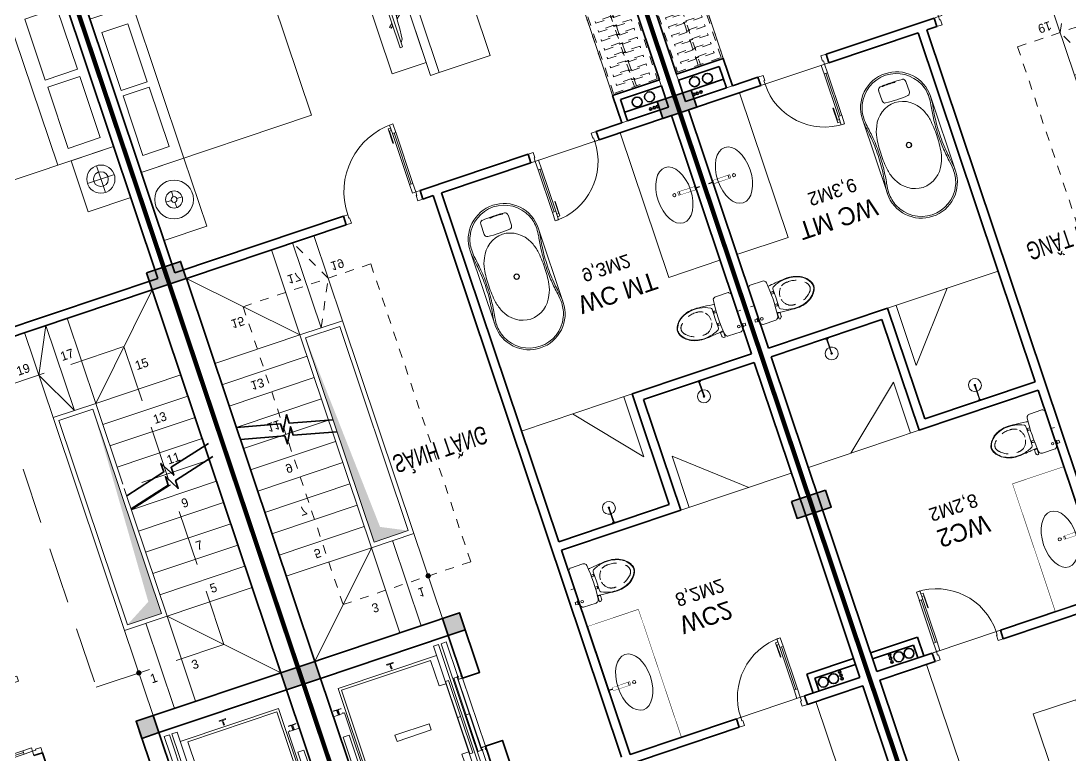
# Model space of a CAD drawing. Header units: metres. Extents: x 568332 to 569219, y 2065964 to 2066430.
# Drawn here: x 568532.88 to 568544.57, y 2066047.03 to 2066055.21 of the extents above; entities that cross this region are included whole.
import ezdxf

# ---------------------------------------------------------------- set-up
doc = ezdxf.new("R2010")
doc.units = ezdxf.units.M
for name, pattern in [('$AUDIT_BAD_LTYPE2', [0]), ('CENTER', [2, 1.25, -0.25, 0.25, -0.25]), ('HIDDEN', [0.375, 0.25, -0.125]), ('HIDDEN2', [0.1875, 0.125, -0.0625]), ('X-5M-G-MB PHONGNGU$0$HIDDEN2', [0.1875, 0.125, -0.0625]), ('xref-thap C (mb tang 32-2)$0$HIDDEN', [0.375, 0.25, -0.125])]:
    doc.linetypes.add(name, pattern=pattern)
doc.layers.get('0').update_dxf_attribs({"linetype": 'CONTINUOUS'})
doc.layers.get('DEFPOINTS').update_dxf_attribs({"linetype": 'CONTINUOUS'})
for name, color, linetype, lineweight in [('-CONCRETE', 1, 'CONTINUOUS', 35), ('-DIM', 9, 'CONTINUOUS', 13), ('-DOOR', 137, 'CONTINUOUS', 9), ('-FURNITURE', 46, 'CONTINUOUS', 9), ('-HATCH', 8, 'CONTINUOUS', 5), ('-KH', 143, 'CONTINUOUS', 13), ('-LINE1', 7, 'CONTINUOUS', 18), ('-LINE2', 252, 'CONTINUOUS', 9), ('-STEEL1', 1, 'CONTINUOUS', 35), ('-TEXT', 7, 'CONTINUOUS', 15), ('-WALL', 4, 'CONTINUOUS', 35), ('TEXT25', 2, 'CONTINUOUS', 13)]:
    doc.layers.add(name, color=color, linetype=linetype, lineweight=lineweight)
for name, color, linetype in [('-RANH GIOI LO DAT', 12, 'CONTINUOUS'), ('12. NET DIM', 252, 'CONTINUOUS'), ('ChiaLo', 128, 'CENTER')]:
    doc.layers.add(name, color=color, linetype=linetype)
doc.styles.add('SVN_AVO_thuong', font='')
doc.styles.add('T1', font='', dxfattribs={"height": 200})
doc.styles.get('SVN_AVO_thuong').set_extended_font_data('SVN-Avo')
doc.styles.get('T1').set_extended_font_data('VNgeometric Light')

# ---------------------------------------------------------------- blocks, each defined once
blk = doc.blocks.new('*U187')
at = {"linetype": 'X-5M-G-MB PHONGNGU$0$HIDDEN2'}
for points in [[(0, 600), (0, 0), (1636, 0), (1636, 600)], [(1616, 580), (1616, 20), (20, 20), (20, 580)], [(1616, 287), (1616, 313), (20, 313), (20, 287)], [(114, 319), (109, 319), (109, 280), (114, 280)], [(228, 319), (223, 319), (223, 280), (228, 280)], [(342, 319), (337, 319), (337, 280), (342, 280)], [(456, 319), (451, 319), (451, 280), (456, 280)], [(570, 319), (565, 319), (565, 280), (570, 280)], [(684, 319), (679, 319), (679, 280), (684, 280)], [(798, 319), (793, 319), (793, 280), (798, 280)], [(912, 319), (907, 319), (907, 280), (912, 280)], [(1026, 319), (1021, 319), (1021, 280), (1026, 280)], [(1140, 319), (1135, 319), (1135, 280), (1140, 280)], [(1254, 319), (1249, 319), (1249, 280), (1254, 280)], [(1368, 319), (1363, 319), (1363, 280), (1368, 280)], [(1482, 319), (1477, 319), (1477, 280), (1482, 280)], [(1596, 319), (1591, 319), (1591, 280), (1596, 280)]]:
    blk.add_lwpolyline(points, close=True, dxfattribs=at)
for points in [[(122, 313), (122, 515), (100, 515), (100, 313)], [(236, 313), (236, 515), (214, 515), (214, 313)], [(350, 313), (350, 515), (328, 515), (328, 313)], [(464, 313), (464, 515), (442, 515), (442, 313)], [(578, 313), (578, 515), (556, 515), (556, 313)], [(692, 313), (692, 515), (670, 515), (670, 313)], [(806, 313), (806, 515), (784, 515), (784, 313)], [(920, 313), (920, 515), (898, 515), (898, 313)], [(1034, 313), (1034, 515), (1012, 515), (1012, 313)], [(1148, 313), (1148, 515), (1126, 515), (1126, 313)], [(1262, 313), (1262, 515), (1240, 515), (1240, 313)], [(1376, 313), (1376, 515), (1354, 515), (1354, 313)], [(1490, 313), (1490, 515), (1468, 515), (1468, 313)], [(1604, 313), (1604, 515), (1582, 515), (1582, 313)], [(100, 287), (100, 92), (122, 92), (122, 287)], [(214, 287), (214, 92), (236, 92), (236, 287)], [(328, 287), (328, 92), (350, 92), (350, 287)], [(442, 287), (442, 92), (464, 92), (464, 287)], [(556, 287), (556, 92), (578, 92), (578, 287)], [(670, 287), (670, 92), (692, 92), (692, 287)], [(784, 287), (784, 92), (806, 92), (806, 287)], [(898, 287), (898, 92), (920, 92), (920, 287)], [(1012, 287), (1012, 92), (1034, 92), (1034, 287)], [(1126, 287), (1126, 92), (1148, 92), (1148, 287)], [(1240, 287), (1240, 92), (1262, 92), (1262, 287)], [(1354, 287), (1354, 92), (1376, 92), (1376, 287)], [(1468, 287), (1468, 92), (1490, 92), (1490, 287)], [(1582, 287), (1582, 92), (1604, 92), (1604, 287)]]:
    blk.add_lwpolyline(points, dxfattribs=at)
blk = doc.blocks.new('1800X2000')
at = {"layer": '-FURNITURE'}
blk.add_line((325497, 17765), (325497, 19565), dxfattribs=at)
for points in [[(323997, 19565), (325997, 19565), (325997, 17765), (323997, 17765)], [(325613, 19391), (325919, 19391), (325919, 18691), (325613, 18691)], [(325613, 18630), (325919, 18630), (325919, 17947), (325613, 17947)]]:
    blk.add_lwpolyline(points, close=True, dxfattribs=at)
blk = doc.blocks.new('A$C18091ED7')
for p, q in [((0, -42), (0, 0)), ((146, -27), (179, -27)), ((146, -27), (146, -30)), ((146, -30), (166, -30)), ((153, -37), (146, -30)), ((152, 0), (152, -27)), ((152, 0), (179, 0)), ((153, -37), (166, -37)), ((153, -40), (153, -37)), ((153, -40), (178, -40)), ((153, -40), (178, -40)), ((153, -40), (153, -42)), ((185, -30), (166, -30)), ((178, -37), (166, -37)), ((185, -30), (178, -37)), ((178, -37), (178, -40)), ((178, -40), (178, -42)), ((179, 0), (179, -27)), ((179, -27), (185, -27)), ((185, -27), (185, -30)), ((-83, -267), (-83, -300)), ((-83, -278), (-83, -288)), ((-61, -290), (-83, -290)), ((-63, -265), (-81, -265)), ((-61, -267), (-61, -300)), ((61, -267), (61, -300)), ((61, -290), (83, -290)), ((63, -265), (81, -265)), ((83, -267), (83, -300)), ((83, -278), (83, -288)), ((165, -262), (165, -290)), ((168, -260), (228, -260)), ((168, -292), (207, -292)), ((231, -274), (231, -262))]:
    blk.add_line(p, q)
for points in [[(230, -219, -0.137407), (225, -235), (222, -241, -0.236081), (198, -255, -0.051961), (-198, -255, -0.236081), (-222, -241), (-225, -235, -0.137407), (-230, -219), (-230, -72, -0.198912), (-226, -63), (-209, -46, -0.198912), (-200, -42), (0, -42), (200, -42, -0.198912), (209, -46), (226, -63, -0.198912), (230, -72)], [(144, -619, -0.212405), (26, -734, -0.027685), (-1, -739, -0.022279), (-26, -734, -0.212405), (-144, -619, -0.142796), (-167, -428, -0.093005), (-128, -309, -0.256439), (-111, -300), (0, -300), (111, -300, -0.256439), (128, -309, -0.093005), (167, -428, -0.142796)]]:
    blk.add_lwpolyline(points, format="xyb", close=True)
at = {"linetype": 'xref-thap C (mb tang 32-2)$0$HIDDEN', "ltscale": 100}
blk.add_lwpolyline([(61, -669, -0.199031), (0, -699, -0.199031), (-61, -669, -0.218924), (-132, -478, -0.153791), (-112, -404, -0.236701), (0, -348, -0.236701), (112, -404, -0.153791), (132, -478, -0.218924)], format="xyb", close=True, dxfattribs=at)
blk.add_circle((166, -78), 13.9)
for centre, radius, start, end in [((-81, -267), 1.98, 90, 180), ((-63, -267), 1.98, 0, 90), ((63, -267), 1.98, 90, 180), ((81, -267), 1.98, 0, 90), ((168, -262), 2.47, 90, 180), ((168, -290), 2.47, 180, 270), ((207, -277), 15.5, 270, 306.4659), ((168, -225), 80.1, 306.4659, 320.3123), ((228, -274), 2.47, 320.3123, 0)]:
    blk.add_arc(centre, radius, start, end)
for points in [[(-156, -259), (-157, -267), (-164, -328), (-169, -385), (-184, -528), (-136, -679), (-50, -735), (-20, -741), (0, -744)], [(156, -259), (157, -267), (164, -328), (169, -385), (184, -528), (136, -679), (50, -735), (20, -741), (0, -744)]]:
    blk.add_open_spline(points, degree=3, knots=[130.613938, 130.613938, 130.613938, 130.613938, 152.852109, 311.129351, 417.703951, 561.383393, 697.692632, 710.812262, 710.812262, 710.812262, 710.812262])
blk = doc.blocks.new('shower')
for points in [[(180919, -32316), (180912, -32316), (180912, -32147), (180919, -32147)], [(180929, -32327), (180902, -32327), (180902, -32316), (180929, -32316)]]:
    blk.add_lwpolyline(points, close=True)
for radius, start, end in [(72, 272.7907, 267.2093), (8.35, 294.8355, 245.1645)]:
    blk.add_arc((180916, -32147), radius, start, end)
blk = doc.blocks.new('Sink_Cicle')
blk.add_lwpolyline([(17, -50), (-17, -50), (-18, -252), (17, -252)], close=True)
blk.add_circle((0, -300), 17.5)
at = {"layer": 'DEFPOINTS'}
blk.add_line((0, -100), (0, 0), dxfattribs=at)
blk.add_wipeout([(17, -50), (-17, -50), (-18, -252), (17, -252)])
at = {"layer": '-FURNITURE', "linetype": 'Continuous'}
blk.add_ellipse((0, -300), major_axis=(-325, 0), ratio=0.584615, dxfattribs=at)
blk.add_line((-18, -237), (17, -237))
blk = doc.blocks.new('*U185')
at = {"ltscale": 300}
blk.add_lwpolyline([(0, 0), (1500, 0), (1500, -600), (0, -600)], close=True, dxfattribs=at)
blk.add_wipeout([(0, 0), (1500, 0), (1500, -600), (0, -600)], dxfattribs=at)
blk.add_blockref('Sink_Cicle', (750, 0), dxfattribs=at)
blk = doc.blocks.new('XR.MB.LM123$0$tvi 1')
blk.add_lwpolyline([(29, 0), (29, -1000), (0, -1000), (0, 0)], close=True)
for points in [[(29, -50), (52, -81)], [(-24, -236), (-39, -252)], [(0, -285), (-39, -252)], [(0, -256), (-24, -236)], [(70, -315), (111, -350), (111, -650), (70, -685)], [(89, -446), (89, -360), (71, -345)], [(89, -446), (73, -446)], [(89, -554), (89, -640), (71, -655)], [(89, -554), (73, -554)], [(0, -715), (-39, -748)], [(-24, -764), (-39, -748)], [(0, -744), (-24, -764)], [(29, -950), (52, -919)]]:
    blk.add_lwpolyline(points)
blk.add_arc((-4025, -500), 4099, 354.1311, 5.8689)
blk = doc.blocks.new('A$C52EE6B0C')
for p, q in [((-17.21, 15.73), (17.22, 15.73)), ((-17.21, -15.76), (17.25, -15.76))]:
    blk.add_line(p, q)
for radius in [1.2, 1.06]:
    blk.add_circle((0, -0.01), radius)
for centre, radius, start, end in [((-17.24, -0.01), 15.75, 90, 180.006), ((-17.26, 0.1), 14.92, 89.8926, 114.0143), ((-18.18, -21.57), 37.31, 80.3254, 88.5595), ((-17.86, -16.41), 31.44, 80.9553, 88.8517), ((3.49, 116.01), 102.69, 260.8064, 264.3565), ((10, 158.8), 145.24, 261.3218, 262.6566), ((-0.88, 77.07), 62.8, 262.9723, 270.8035), ((-0.44, 89.41), 75.84, 265.3361, 270.3355), ((0.89, 77.07), 62.8, 269.1965, 277.0277), ((0.58, 84.46), 70.9, 269.5363, 275.751), ((-18.44, 226.88), 214.55, 276.9922, 278.5968), ((-9.99, 158.8), 145.24, 277.3434, 278.6782), ((18.19, -21.57), 37.31, 91.4405, 99.6746), ((17.5, -11.01), 26.04, 90.5716, 98.5262), ((17.38, 0.65), 14.38, 65.524, 90.5716), ((17.25, -0.01), 15.75, 359.994, 90), ((-17.21, 0), 15.03, 114.0143, 180.0588), ((-7.45, -0.4), 12.19, 113.3669, 178.172), ((-5.42, -2.21), 14.69, 98.5198, 117.8513), ((-0.26, -36.68), 49.55, 89.6984, 98.5198), ((0.27, -36.68), 49.55, 81.4802, 90.3016), ((5.43, -2.21), 14.69, 62.1487, 81.4802), ((7.46, -0.4), 12.19, 1.828, 66.6331), ((17.03, -0.12), 15.22, 0.4019, 65.524), ((28.3, 2.77), 0.286, 160.8079, 185.6776), ((1.03, 0.06), 27.11, 359.8448, 5.6776), ((28.15, 2.82), 0.123, 123.4741, 160.8079), ((28.12, 2.87), 0.0732, 85.7912, 123.4741), ((28.11, 2.83), 0.109, 39.0943, 85.7912), ((27.99, 2.72), 0.275, 4.9413, 41.0024), ((1.84, 0.05), 26.56, 359.8607, 5.8154), ((-17.24, -0.02), 15.75, 179.994, 270), ((-17.21, -0.03), 15.03, 179.9411, 245.9857), ((-7.45, 0.37), 12.19, 181.828, 246.6331), ((7.46, 0.37), 12.19, 293.3669, 358.172), ((17.25, -0.02), 15.75, 270, 0.006), ((17.03, 0.09), 15.22, 294.476, 359.5981), ((1.03, -0.09), 27.11, 354.3224, 0.1552), ((28.3, -2.8), 0.286, 174.3224, 199.1921), ((28.15, -2.85), 0.123, 199.1921, 236.5259), ((28.12, -2.89), 0.0732, 236.5259, 274.2088), ((28.11, -2.86), 0.109, 274.2088, 320.9057), ((27.99, -2.75), 0.275, 318.9976, 355.0587), ((1.84, -0.08), 26.56, 354.1846, 0.1393), ((-17.26, -0.13), 14.92, 245.9857, 270.1074), ((-5.42, 2.18), 14.69, 242.1487, 261.4802), ((-0.26, 36.65), 49.55, 261.4802, 270.3016), ((-0.44, -89.44), 75.84, 89.6645, 94.6639), ((0.27, 36.65), 49.55, 269.6984, 278.5198), ((0.58, -84.49), 70.9, 84.249, 90.4637), ((5.43, 2.18), 14.69, 278.5198, 297.8513), ((17.38, -0.67), 14.38, 269.4284, 294.476), ((-18.18, 21.54), 37.31, 271.4405, 279.6746), ((-17.86, 16.38), 31.44, 271.1483, 279.0447), ((3.49, -116.04), 102.69, 95.6435, 99.1936), ((10, -158.82), 145.24, 97.3434, 98.6782), ((-0.88, -77.1), 62.8, 89.1965, 97.0277), ((0.89, -77.1), 62.8, 82.9723, 90.8035), ((-18.44, -226.91), 214.55, 81.4032, 83.0078), ((-9.99, -158.82), 145.24, 81.3218, 82.6566), ((18.19, 21.54), 37.31, 260.3254, 268.5595), ((17.5, 10.99), 26.04, 261.4738, 269.4284)]:
    blk.add_arc(centre, radius, start, end)
at = {"layer": 'DEFPOINTS'}
for tag, p in [('MODELNUMBER', (0, 0)), ('TRADENAME', (0, 0)), ('PRODUCT', (0, 0)), ('MATERIAL', (0, -0.01))]:
    blk.add_attdef(tag, p, '', height=0.001, dxfattribs=at)
blk = doc.blocks.new('12PLMP12')
at = {"color": 0, "linetype": 'ByBlock'}
for p, q in [((-1.25, 0), (-3.75, 0)), ((0, 1.25), (0, 3.75)), ((1.25, 0), (3.75, 0)), ((0, -1.25), (0, -3.75))]:
    blk.add_line(p, q, dxfattribs=at)
for radius in [8.5, 3.75, 1.25]:
    blk.add_circle((0, 0), radius, dxfattribs=at)
blk = doc.blocks.new('X-5M-DH-2-CORE$0$A$C75E80C28')
at = {"layer": '-LINE2', "linetype": 'Continuous', "ltscale": 2}
for p, q in [((-557, -112), (-560, -112)), ((-510, -22), (-510, -51)), ((-507, -22), (-510, -22)), ((-510, -109), (-510, -79)), ((-507, -22), (-507, -51)), ((-507, -109), (-507, -79)), ((-456, -57), (-501, -57)), ((-456, -60), (-501, -60)), ((-456, -70), (-501, -70)), ((-456, -73), (-501, -73)), ((-453, -63), (-453, -67)), ((-450, -63), (-450, -67)), ((450, -63), (450, -67)), ((453, -63), (453, -67)), ((456, -57), (501, -57)), ((456, -60), (501, -60)), ((456, -70), (501, -70)), ((456, -73), (501, -73)), ((457, -112), (460, -112)), ((507, -22), (510, -22)), ((507, -22), (507, -51)), ((507, -109), (507, -79)), ((510, -22), (510, -51)), ((510, -109), (510, -79)), ((-731, -149), (731, -149)), ((-731, -1305), (-731, -149)), ((-700, -179), (700, -179)), ((-700, -1225), (-700, -179)), ((700, -1225), (700, -179)), ((731, -1305), (731, -149)), ((-700, -1225), (-400, -1225)), ((-400, -1305), (-400, -1225)), ((700, -1225), (400, -1225)), ((400, -1305), (400, -1225)), ((840, -1305), (-840, -1305)), ((-840, -1365), (-840, -1305)), ((840, -1365), (-840, -1365)), ((840, -1395), (-840, -1395)), ((-840, -1395), (-840, -1455)), ((425, -1309), (-425, -1309)), ((-425, -1343), (-425, -1309)), ((425, -1343), (-425, -1343)), ((0, -1309), (0, -1343)), ((425, -1343), (425, -1309)), ((840, -1365), (840, -1305)), ((840, -1395), (840, -1455)), ((-840, -1455), (-435, -1455)), ((-435, -1450), (-435, -1460)), ((-435, -1450), (-400, -1450)), ((-435, -1460), (-425, -1460)), ((-435, -1490), (-435, -1500)), ((-435, -1490), (-425, -1490)), ((-435, -1500), (-400, -1500)), ((-433, -1452), (-433, -1458)), ((-433, -1452), (-402, -1452)), ((-433, -1458), (-425, -1458)), ((-433, -1492), (-433, -1498)), ((-433, -1492), (-425, -1492)), ((-433, -1498), (-402, -1498)), ((430, -1406), (-430, -1406)), ((-430, -1406), (-430, -1446)), ((430, -1446), (-430, -1446)), ((-425, -1458), (-425, -1460)), ((-425, -1490), (-425, -1492)), ((-402, -1452), (-402, -1498)), ((400, -1450), (-400, -1450)), ((-400, -1450), (-400, -1500)), ((0, -1406), (0, -1446)), ((400, -1450), (400, -1500)), ((435, -1450), (400, -1450)), ((435, -1500), (400, -1500)), ((402, -1452), (402, -1498)), ((433, -1452), (402, -1452)), ((433, -1498), (402, -1498)), ((433, -1458), (425, -1458)), ((425, -1458), (425, -1460)), ((435, -1460), (425, -1460)), ((425, -1490), (425, -1492)), ((435, -1490), (425, -1490)), ((433, -1492), (425, -1492)), ((430, -1406), (430, -1446)), ((433, -1452), (433, -1458)), ((433, -1492), (433, -1498)), ((435, -1450), (435, -1460)), ((840, -1455), (435, -1455)), ((435, -1490), (435, -1500))]:
    blk.add_line(p, q, dxfattribs=at)
for points in [[(-450, 0), (-450, -130), (450, -130), (450, 0)], [(-200, -29), (200, -29), (200, -101), (-200, -101)], [(-36, -584), (36, -584), (36, -984), (-36, -984)]]:
    blk.add_lwpolyline(points, close=True, dxfattribs=at)
for points in [[(-780, -789), (-751, -789, 0.414214), (-750, -788), (-750, -784), (-750, -780, 0.414214), (-751, -779), (-780, -779, -0.256978), (-784, -782), (-798, -782, -0.414214), (-801, -779), (-804, -749, 0.414214), (-807, -746), (-812, -746), (-812, -784), (-812, -821), (-807, -821, 0.414214), (-804, -818), (-801, -789, -0.414214), (-798, -786), (-784, -786, -0.256978), (-780, -789)], [(780, -789), (751, -789, -0.414214), (750, -788), (750, -784), (750, -780, -0.414214), (751, -779), (780, -779, 0.256978), (784, -782), (798, -782, 0.414214), (801, -779), (804, -749, -0.414214), (807, -746), (812, -746), (812, -784), (812, -821), (807, -821, -0.414214), (804, -818), (801, -789, 0.414214), (798, -786), (784, -786, 0.256978), (780, -789)]]:
    blk.add_lwpolyline(points, format="xyb", dxfattribs=at)
for centre, radius, start, end in [((-501, -51), 9.4, 180, 270), ((-501, -79), 9.4, 90, 180), ((-501, -51), 6.2, 180, 270), ((-501, -79), 6.2, 90, 180), ((-456, -63), 6.2, 0, 90), ((-456, -63), 3, 0, 90), ((-456, -67), 6.2, 270, 0), ((-456, -67), 3, 270, 0), ((456, -63), 6.2, 90, 180), ((456, -67), 6.2, 180, 270), ((456, -63), 3, 90, 180), ((456, -67), 3, 180, 270), ((501, -51), 6.2, 270, 0), ((501, -51), 9.4, 270, 0), ((501, -79), 9.4, 0, 90), ((501, -79), 6.2, 0, 90)]:
    blk.add_arc(centre, radius, start, end, dxfattribs=at)
blk = doc.blocks.new('A$C5C575821')
at = {"layer": '-CONCRETE'}
h = blk.add_hatch(color=256, dxfattribs=at)
h.dxf.hatch_style = 1
h.paths.add_polyline_path([(0, 200), (0, 0), (200, 0), (200, 200)])
blk.add_lwpolyline([(0, 0), (200, 0), (200, 200), (0, 200)], close=True, dxfattribs=at)
blk = doc.blocks.new('A$C3F71457E')
at = {"layer": '-CONCRETE'}
blk.add_lwpolyline([(0, -100), (0, 400), (-1500, 400), (-1500, -1400), (0, -1400), (0, -900), (200, -900), (200, -1600), (-1700, -1600), (-1700, 600), (200, 600), (200, -100), (0, -100)], dxfattribs=at)
at = {"layer": '-LINE1'}
blk.add_line((0, -900), (0, -100), dxfattribs=at)
at = {"layer": '-WALL'}
for p in [(-1700, 400), (0, 400), (-1700, -1600), (0, -1600)]:
    blk.add_blockref('A$C5C575821', p, dxfattribs=at)
at = {"color": 2, "rotation": 90}
blk.add_blockref('X-5M-DH-2-CORE$0$A$C75E80C28', (-1500, -500), dxfattribs=at)
blk = doc.blocks.new('*U148')
at = {"linetype": '$AUDIT_BAD_LTYPE2'}
for p, q in [((70, 100), (70, 600)), ((90, 600), (90, 100))]:
    blk.add_line(p, q, dxfattribs=at)
for points in [[(50, 600), (90, 600), (90, 700), (50, 700), (50, 600)], [(50, 603), (50, 100)], [(50, 100), (90, 100), (90, 0), (50, 0), (50, 100)]]:
    blk.add_lwpolyline(points)
for points in [[(118, 495), (118, 664), (90, 664), (90, 636), (113, 636), (113, 495)], [(0, 0), (50, 0), (50, -40), (60, -40), (60, -100), (0, -100)], [(800, 0), (750, 0), (750, -40), (740, -40), (740, -100), (800, -100)]]:
    blk.add_lwpolyline(points, close=True)
at = {"linetype": '$AUDIT_BAD_LTYPE2', "ltscale": 0.3}
blk.add_arc((50, 0), 700, 0, 90, dxfattribs=at)
blk = doc.blocks.new('*U149')
at = {"linetype": '$AUDIT_BAD_LTYPE2'}
for p, q in [((70, 100), (70, 700)), ((90, 700), (90, 100))]:
    blk.add_line(p, q, dxfattribs=at)
for points in [[(50, 700), (90, 700), (90, 800), (50, 800), (50, 700)], [(50, 703), (50, 100)], [(50, 100), (90, 100), (90, 0), (50, 0), (50, 100)]]:
    blk.add_lwpolyline(points)
for points in [[(118, 595), (118, 764), (90, 764), (90, 736), (113, 736), (113, 595)], [(0, 0), (50, 0), (50, -40), (60, -40), (60, -100), (0, -100)], [(900, 0), (850, 0), (850, -40), (840, -40), (840, -100), (900, -100)]]:
    blk.add_lwpolyline(points, close=True)
at = {"linetype": '$AUDIT_BAD_LTYPE2', "ltscale": 0.3}
blk.add_arc((50, 0), 800, 0, 90, dxfattribs=at)
blk = doc.blocks.new('TRUC M4')
at = {"layer": '-WALL'}
for p in [(-200, 9000), (5600, 9000), (-200, 4300), (5600, 4300)]:
    blk.add_blockref('A$C5C575821', p, dxfattribs=at)
blk = doc.blocks.new('M4-T3.1')
at = {"layer": '-HATCH', "true_color": 0x8c8896}
h = blk.add_hatch(color=252, dxfattribs=at)
h.dxf.hatch_style = 1
edge = h.paths.add_edge_path()
edge.add_arc((462652, 40240), 24.6, 0, 360)
h = blk.add_hatch(color=252, dxfattribs=at)
h.dxf.hatch_style = 1
h.paths.add_polyline_path([(462602, 39691), (462202, 39691), (462202, 37291), (462318, 39552)])
at = {"layer": '-CONCRETE'}
blk.add_line((466752, 36041), (466372, 36041), dxfattribs=at)
for centre, radius in [((466448, 42762, 0), 55), ((466569, 42762, 0), 55), ((466659, 42792, 0), 13), ((466659, 42751, 0), 13), ((466659, 42712, 0), 13), ((466539, 35976, 0), 55), ((466688, 35965, 0), 55), ((466657, 36096, 0), 13), ((466699, 36096, 0), 13), ((466737, 36096, 0), 13)]:
    blk.add_circle(centre, radius, dxfattribs=at)
at = {"layer": '-DOOR'}
blk.add_line((465402, 42841), (466202, 42841), dxfattribs=at)
blk.add_lwpolyline([(465202, 36241), (466002, 36241)], dxfattribs=at)
at = {"layer": '-FURNITURE'}
for p, q in [((465552, 40441), (466852, 40441)), ((464152, 39041), (465452, 39041))]:
    blk.add_line(p, q, dxfattribs=at)
at = {"layer": '-FURNITURE', "ltscale": 5}
for p, q in [((464455, 36833), (464455, 36711)), ((464775, 36832), (464775, 36711))]:
    blk.add_line(p, q, dxfattribs=at)
at = {"layer": '-FURNITURE'}
for points in [[(466302, 42941), (466302, 46341), (466852, 46341), (466852, 42941)], [(464852, 45442), (465352, 45442), (465352, 43842), (464852, 43842)], [(466852, 36241), (466852, 37941), (466252, 37941), (466252, 36241)], [(466302, 31741), (466302, 36141), (466852, 36141), (466852, 31741)], [(461053, 35762), (461053, 34962), (461553, 34962), (461553, 35762)], [(464552, 34962), (464452, 34962), (464452, 33162), (464552, 33162)], [(464552, 33162), (465152, 33162), (465152, 34962), (464552, 34962)], [(464052, 33313), (464052, 34812), (464452, 34812), (464452, 33313)]]:
    blk.add_lwpolyline(points, close=True, dxfattribs=at)
for points in [[(465652, 40441), (465652, 39841), (466352, 40441)], [(465352, 39041), (465352, 39748), (464752, 39041)]]:
    blk.add_lwpolyline(points, dxfattribs=at)
at = {"layer": '-FURNITURE', "ltscale": 5}
for centre, radius, start, end in [((464489, 36833), 34.2, 97.7975, 180.4786), ((464610, 35189), 1683, 85.3853, 94.2746), ((464740, 36833), 34.2, 359.5588, 82.2399), ((464489, 36710), 34.2, 179.465, 262.1462), ((464740, 36711), 34.2, 277.7038, 0.3849), ((464609, 38355), 1683, 265.7382, 274.6274)]:
    blk.add_arc(centre, radius, start, end, dxfattribs=at)
at = {"layer": '-KH', "linetype": 'HIDDEN2', "ltscale": 5}
blk.add_lwpolyline([(463152, 36741), (461652, 36741), (461652, 40241), (463152, 40241)], close=True, dxfattribs=at)
blk.add_lwpolyline([(462402, 37241), (462652, 36741), (462402, 36241)], dxfattribs=at)
at = {"layer": '-KH'}
blk.add_circle((462652, 40240), 24.6, dxfattribs=at)
at = {"layer": '-LINE1'}
for p, q in [((462152, 39741), (461153, 40741)), ((462152, 40741), (462152, 39741)), ((462402, 39741), (462402, 40741)), ((462402, 40741), (462402, 39741)), ((462652, 39741), (462652, 40741)), ((462652, 40741), (462652, 39741)), ((462152, 36241), (462152, 37241)), ((462402, 37241), (462402, 36241)), ((462402, 36241), (462402, 37241)), ((462652, 37241), (462652, 36241)), ((462652, 36241), (462652, 37241))]:
    blk.add_line(p, q, dxfattribs=at)
at = {"layer": '-LINE1', "lineweight": 18}
for p, q in [((462152, 39741), (461152, 39741)), ((462152, 39491), (461152, 39491)), ((462152, 39241), (461152, 39241)), ((462152, 38991), (461152, 38991)), ((462152, 38741), (461152, 38741)), ((462152, 38491), (461152, 38491)), ((462152, 38241), (461152, 38241)), ((462152, 37991), (461152, 37991)), ((462152, 37741), (461152, 37741)), ((462152, 37491), (461152, 37491)), ((462152, 37241), (461152, 37241)), ((462152, 37241), (461153, 36241))]:
    blk.add_line(p, q, dxfattribs=at)
at = {"layer": '-LINE1'}
for points in [[(462652, 37241), (462152, 37241), (462152, 39741), (462652, 39741)], [(462602, 37291), (462202, 37291), (462202, 39691), (462602, 39691)]]:
    blk.add_lwpolyline(points, close=True, dxfattribs=at)
at = {"layer": '-WALL'}
for p, q in [((466852, 42941), (466852, 46341)), ((463952, 42941), (465402, 42941)), ((465402, 42941), (465402, 42841)), ((466202, 42841), (466202, 42941)), ((466202, 42941), (466852, 42941)), ((464052, 36241), (464052, 42841)), ((466852, 42841), (466202, 42841)), ((466302, 42621), (466302, 42841)), ((466372, 42691), (466372, 42841)), ((466853, 40941), (466852, 42841)), ((466372, 42691), (466852, 42691)), ((466302, 42621), (466852, 42621)), ((466852, 39141), (466853, 40941)), ((460953, 31541), (460953, 40741)), ((461153, 40741), (461153, 36241)), ((465552, 40441), (464152, 40441)), ((465552, 40441), (465552, 39141)), ((465452, 40341), (464152, 40341)), ((464152, 40341), (464152, 36241)), ((465452, 39041), (465452, 40341)), ((466852, 39041), (465452, 39041)), ((465552, 39141), (466852, 39141)), ((461153, 36241), (463032, 36241)), ((463032, 36241), (463032, 36141)), ((463932, 36141), (463932, 36241)), ((463932, 36241), (464052, 36241)), ((464152, 36241), (465202, 36241)), ((465202, 36241), (465202, 36141)), ((466002, 36141), (466002, 36241)), ((466002, 36241), (466852, 36241)), ((461053, 36141), (463032, 36141)), ((463032, 36141), (461053, 36141)), ((461053, 36141), (461053, 31741)), ((465202, 36141), (463932, 36141)), ((466302, 36141), (466002, 36141)), ((466302, 35821), (466302, 36141)), ((466853, 36141), (466372, 36141)), ((466372, 35891), (466372, 36141)), ((466852, 35891), (466852, 36141)), ((466853, 35891), (466853, 36141)), ((466372, 35891), (466853, 35891)), ((466302, 35821), (466853, 35821)), ((466853, 31741), (466853, 35821))]:
    blk.add_line(p, q, dxfattribs=at)
for points in [[(462203, 38396), (461726, 38277), (461726, 38176), (461633, 38347), (461633, 38253), (461153, 38133)], [(462203, 38254), (461726, 38135), (461726, 38034), (461633, 38205), (461633, 38112), (461153, 37991)]]:
    blk.add_lwpolyline(points, dxfattribs=at)
at = {"layer": '-DIM', "xscale": -1, "rotation": 359.9999999899488}
blk.add_blockref('1800X2000', (787050, 15397), dxfattribs=at)
at = {"layer": '-DOOR', "rotation": 180}
for name, p in [('*U148', (466202, 42841)), ('*U149', (463932, 36141))]:
    blk.add_blockref(name, p, dxfattribs=at)
at = {"layer": '-DOOR'}
blk.add_blockref('*U148', (465202, 36241), dxfattribs=at)
at = {"layer": '-FURNITURE', "extrusion": (0, 0, -1), "xscale": -1, "zscale": -1, "rotation": 270}
blk.add_blockref('*U185', (-464152, 41341), dxfattribs=at)
at = {"layer": '-FURNITURE'}
for name, p, rotation in [('A$C18091ED7', (464110, 40891), 89.99999999999999), ('shower', (645718, 8015), 180)]:
    blk.add_blockref(name, p, dxfattribs=dict(at, rotation=rotation))
at = {"layer": '-FURNITURE', "xscale": -1}
blk.add_blockref('shower', (647118, 71468), dxfattribs=at)
at = {"layer": '-FURNITURE', "xscale": -1, "rotation": 270}
blk.add_blockref('A$C18091ED7', (466895, 38541), dxfattribs=at)
at = {"layer": '-FURNITURE', "xscale": 25.39829667096628, "yscale": 25.39829667096628, "zscale": 25.39829667096628, "rotation": 270}
blk.add_blockref('A$C52EE6B0C', (464648, 37393), dxfattribs=at).add_auto_attribs({'MODELNUMBER': 'K-1800', 'TRADENAME': 'ABRAZO', 'PRODUCT': 'BATH', 'MATERIAL': 'LITHOCAST'})
at = {"layer": '-FURNITURE', "extrusion": (0, 0, -1), "rotation": 270}
for name, p, xscale, yscale, zscale in [('*U187', (-466852, 35821), 0.916666666665974, 0.916666666665974, -0.916666666665974), ('12PLMP12', (-461303, 35364), 25.40000000037255, 25.40000000037255, -25.40000000037254)]:
    blk.add_blockref(name, p, dxfattribs=dict(at, xscale=xscale, yscale=yscale, zscale=zscale))
at = {"layer": '-FURNITURE', "extrusion": (0, 0, -1), "rotation": 179.9963102775916}
blk.add_blockref('XR.MB.LM123$0$tvi 1', (-464228, 33562), dxfattribs=at)
at = {"layer": '-WALL', "xscale": -1, "rotation": 180}
blk.add_blockref('A$C3F71457E', (462653, 41341), dxfattribs=at)
at = {"layer": '-TEXT', "style": 'T1'}
for s, p in [('3', (461945, 40339)), ('1', (462488, 40338)), ('5', (461528, 39560)), ('7', (461528, 39060)), ('9', (461528, 38560)), ('11', (461478, 38063)), ('13', (461455, 37560)), ('15', (461466, 36839)), ('17', (462218, 36568)), ('19', (462722, 36581))]:
    blk.add_text(s, height=100, rotation=360, dxfattribs=at).set_placement(p)
at = {"layer": 'TEXT25'}
for s, height, style, p in [('WC2', 200, 'SVN_AVO_thuong', (465142, 41563)), ('8,2M2', 150, 'T1', (465183, 41305)), ('WC MT', 200, 'SVN_AVO_thuong', (465205, 37823)), ('9,3M2', 150, 'T1', (465344, 37544))]:
    blk.add_text(s, height=height, rotation=360, dxfattribs=dict(at, style=style)).set_placement(p)
at = {"layer": 'TEXT25', "style": 'SVN_AVO_thuong', "width": 0.7}
blk.add_text('SẢNH TẦNG', height=200, rotation=360, dxfattribs=at).set_placement((462684, 38846))
at = {"layer": '-WALL'}
for p, q in [((465402, 42841), (464152, 42841)), ((464152, 42841), (464152, 40441))]:
    blk.add_line(p, q, dxfattribs=at)
at = {"layer": '-FURNITURE', "xscale": -1, "rotation": 270}
blk.add_blockref('Sink_Cicle', (466902, 37091), dxfattribs=at)
at = {"layer": '-RANH GIOI LO DAT', "linetype": 'HIDDEN', "ltscale": 10, "const_width": 50}
blk.add_lwpolyline([(460952, 48541), (466952, 48541), (466952, 28541), (460953, 28541)], close=True, dxfattribs=at)
at = {"layer": '-WALL'}
for p, q in [((466952, 46541), (466952, 31541)), ((466852, 36241), (466852, 39041))]:
    blk.add_line(p, q, dxfattribs=at)
at = {"layer": '-STEEL1'}
blk.add_blockref('TRUC M4', (461152, 31741), dxfattribs=at)
blk = doc.blocks.new('A$C8a974c9c')
for p, q in [((1750, 2957), (1750, 2643)), ((1593, 2800), (1908, 2800)), ((1343, 2500), (1343, 700)), ((1750, 243), (1750, 557)), ((1593, 400), (1908, 400))]:
    blk.add_line(p, q)
for points in [[(2000, 3100), (1500, 3100), (1500, 2500), (2000, 2500)], [(1891, 2360), (1514, 2360), (1514, 1643), (1891, 1643)], [(1891, 840), (1514, 840), (1514, 1558), (1891, 1558)], [(2000, 100), (1500, 100), (1500, 700), (2000, 700)]]:
    blk.add_lwpolyline(points, close=True)
blk.add_lwpolyline([(2000, 2500), (0, 2500), (0, 700), (2000, 700), (2000, 2500)])
for centre, radius in [((1750, 2800), 157), ((1750, 2800), 82.4), ((1750, 400), 157), ((1750, 400), 82.4)]:
    blk.add_circle(centre, radius)
blk = doc.blocks.new('*U198')
at = {"linetype": '$AUDIT_BAD_LTYPE2'}
for p, q in [((70, 100), (70, 700)), ((90, 700), (90, 100))]:
    blk.add_line(p, q, dxfattribs=at)
for points in [[(50, 700), (90, 700), (90, 800), (50, 800), (50, 700)], [(50, 703), (50, 100)], [(50, 100), (90, 100), (90, 0), (50, 0), (50, 100)]]:
    blk.add_lwpolyline(points)
for points in [[(118, 595), (118, 764), (90, 764), (90, 736), (113, 736), (113, 595)], [(0, 0), (50, 0), (50, -40), (60, -40), (60, -100), (0, -100)], [(900, 0), (850, 0), (850, -40), (840, -40), (840, -100), (900, -100)]]:
    blk.add_lwpolyline(points, close=True)
at = {"linetype": '$AUDIT_BAD_LTYPE2', "ltscale": 0.3}
blk.add_arc((50, 0), 800, 0, 90, dxfattribs=at)
blk = doc.blocks.new('TRUC M6')
at = {"layer": '-WALL'}
blk.add_blockref('A$C5C575821', (6600, 2190), dxfattribs=at)
blk = doc.blocks.new('A$C3F2307D3')
at = {"layer": '-HATCH', "true_color": 0x8c8896}
h = blk.add_hatch(color=252, dxfattribs=at)
h.dxf.hatch_style = 1
h.paths.add_polyline_path([(9.875, 11.273), (10.254, 11.4), (9.49, 13.676), (10.108, 11.529)])
h = blk.add_hatch(color=252, dxfattribs=at)
h.dxf.hatch_style = 1
edge = h.paths.add_edge_path()
edge.add_arc((10.002, 10.736), 0.0246, 0, 360)
at = {"layer": '-KH', "linetype": 'HIDDEN2', "ltscale": 5}
blk.add_line((10.354, 12.832), (9.919, 12.554), dxfattribs=at)
for points in [[(9.285, 13.66), (8.889, 14.054), (8.967, 14.607)], [(10.337, 12.88), (9.837, 14.372), (8.415, 13.895), (9.528, 10.577), (10.95, 11.054), (10.354, 12.832)]]:
    blk.add_lwpolyline(points, dxfattribs=at)
at = {"layer": '-KH'}
blk.add_circle((10.002, 10.736), 0.0246, dxfattribs=at)
at = {"layer": '-LINE1'}
for p, q in [((9.522, 13.739), (10.152, 15.005)), ((9.285, 13.66), (8.967, 14.608)), ((8.967, 14.608), (9.285, 13.66)), ((9.203, 14.687), (9.522, 13.739)), ((9.048, 13.58), (8.73, 14.528)), ((8.73, 14.528), (9.048, 13.58)), ((9.522, 13.739), (9.048, 13.58)), ((9.49, 13.676), (9.111, 13.549)), ((9.49, 13.676), (10.254, 11.4)), ((9.522, 13.739), (9.823, 12.84)), ((9.048, 13.58), (9.843, 11.21)), ((9.111, 13.549), (9.875, 11.273)), ((9.84, 12.791), (10.317, 11.369)), ((10.317, 11.369), (9.843, 11.21)), ((10.254, 11.4), (9.875, 11.273)), ((10.635, 10.421), (10.317, 11.369)), ((10.08, 11.289), (10.398, 10.341)), ((10.398, 10.341), (10.08, 11.289)), ((9.843, 11.21), (10.161, 10.262)), ((10.161, 10.262), (9.843, 11.21))]:
    blk.add_line(p, q, dxfattribs=at)
at = {"layer": '-LINE1', "lineweight": 18}
for p, q in [((9.522, 13.739), (10.47, 14.057)), ((9.601, 13.502), (10.549, 13.82)), ((9.681, 13.265), (10.629, 13.583)), ((9.76, 13.028), (10.708, 13.346)), ((10.035, 12.857), (10.788, 13.109)), ((9.919, 12.554), (10.867, 12.872)), ((9.999, 12.317), (10.947, 12.635)), ((10.078, 12.08), (11.026, 12.398)), ((10.158, 11.843), (11.106, 12.161)), ((10.237, 11.606), (11.185, 11.924)), ((10.317, 11.369), (11.265, 11.687)), ((10.317, 11.369), (11.583, 10.739))]:
    blk.add_line(p, q, dxfattribs=at)
at = {"layer": '-RANH GIOI LO DAT', "linetype": 'HIDDEN', "ltscale": 10}
blk.add_line((7.891, 22.368), (14.255, 3.407), dxfattribs=at)
at = {"layer": '-WALL'}
for p, q in [((8.846, 19.524), (13.618, 5.303)), ((8.815, 19.302), (10.215, 15.131)), ((10.215, 15.131), (8.413, 14.526)), ((10.152, 15.005), (8.445, 14.432)), ((10.152, 15.005), (11.583, 10.738)), ((8.834, 9.816), (8.929, 9.848)), ((9.597, 7.856), (8.929, 9.848))]:
    blk.add_line(p, q, dxfattribs=at)
for points in [[(9.867, 12.711), (10.28, 12.975), (10.248, 13.071), (10.391, 12.938), (10.362, 13.027), (10.779, 13.293)], [(9.916, 12.564), (10.33, 12.828), (10.298, 12.924), (10.441, 12.791), (10.411, 12.88), (10.828, 13.147)]]:
    blk.add_lwpolyline(points, dxfattribs=at)
at = {"layer": '-DOOR', "xscale": 0.001, "yscale": 0.001, "zscale": 0.001, "rotation": 108.5516004350626}
blk.add_blockref('*U198', (8.834, 9.816), dxfattribs=at)
at = {"layer": '-FURNITURE', "xscale": 0.001, "yscale": 0.001, "zscale": 0.001, "rotation": 18.55160043506258}
blk.add_blockref('A$C8a974c9c', (8.048, 15.301), dxfattribs=at)
at = {"layer": '-STEEL1', "xscale": -0.001, "yscale": 0.001, "zscale": 0.001, "rotation": 198.5516004350626}
blk.add_blockref('TRUC M6', (3.134, 15.17), dxfattribs=at)
at = {"layer": '-WALL', "xscale": -0.001, "yscale": 0.001, "zscale": 0.001, "rotation": 18.55160043506258}
blk.add_blockref('A$C3F71457E', (10.352, 9.692), dxfattribs=at)
at = {"layer": '-TEXT', "style": 'T1'}
for s, p in [('17', (9.148, 14.21)), ('19', (8.659, 14.046)), ('15', (9.98, 14.108)), ('13', (10.182, 13.508)), ('11', (10.333, 13.057)), ('9', (10.496, 12.573)), ('7', (10.655, 12.099)), ('5', (10.814, 11.625)), ('3', (10.61, 10.774)), ('1', (10.149, 10.619))]:
    blk.add_text(s, height=0.1, rotation=18.5516, dxfattribs=at).set_placement(p)

msp = doc.modelspace()

# ---------------------------------------------------------------- linework, layer by layer
at = {"layer": 'ChiaLo', "ltscale": 5}
for points in [[(568537.773, 2066061.483), (568544.136, 2066042.523)], [(568532.085, 2066059.575), (568538.448, 2066040.614)]]:
    msp.add_lwpolyline(points, dxfattribs=at)

# ---------------------------------------------------------------- next in the draw order: block references
at = {"layer": '12. NET DIM', "color": 2, "true_color": 0xf1eb1f, "xscale": -0.001, "yscale": 0.001, "zscale": 0.001, "rotation": 198.5514997324876}
msp.add_blockref('M4-T3.1', (568086.004, 2065939.977), dxfattribs=at)

# ---------------------------------------------------------------- next in the draw order: block references
at = {"layer": '12. NET DIM', "color": 2, "true_color": 0xf1eb1f, "xscale": 0.0009999999999999998, "yscale": 0.0009999999999999998, "zscale": 0.0009999999999999998, "rotation": 198.5512188517892}
msp.add_blockref('M4-T3.1', (568971.382, 2066237.103), dxfattribs=at)

# ---------------------------------------------------------------- next in the draw order: block references
msp.add_blockref('A$C3F2307D3', (568524.193, 2066037.207))

doc.saveas('drawing.dxf')
